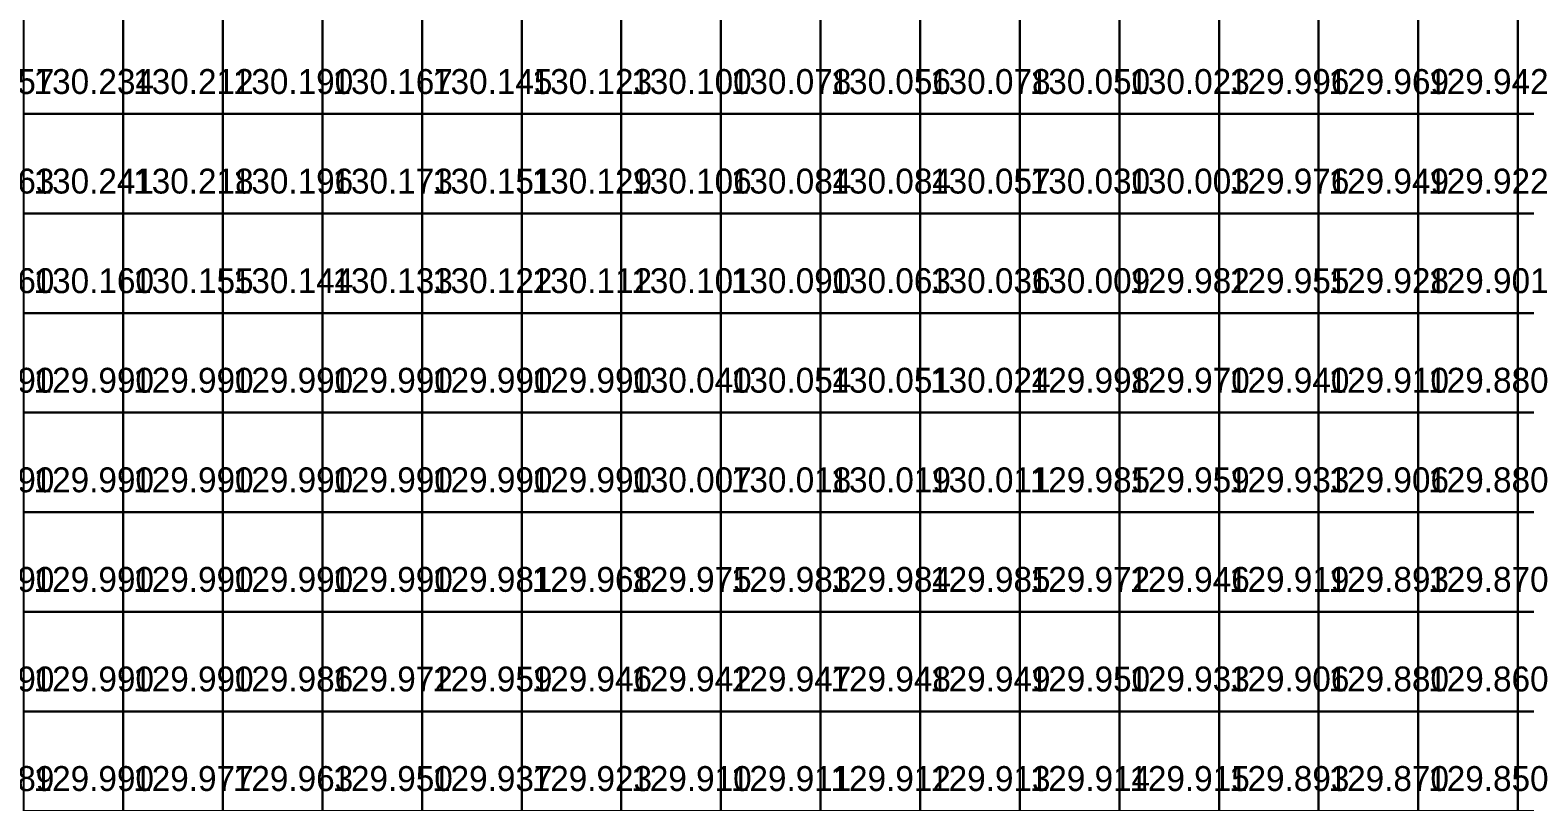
# Model space of a CAD drawing. Header units: metres. Extents: x 287857 to 287978, y 62957 to 63018.
# Drawn here: x 287871.99 to 287886.99, y 62971.93 to 62979.67 of the extents above; entities that cross this region are included whole.
import ezdxf

# ---------------------------------------------------------------- set-up
doc = ezdxf.new("R2010")
doc.units = ezdxf.units.M
for name, color, linetype, true_color in [('SURVEY-INTERP', 7, 'Continuous', 0x94a3b8), ('SURVEY-LEVEL-TXT', 7, 'Continuous', 0x4ade80), ('SURVEY-REAL', 7, 'Continuous', 0x4ade80)]:
    doc.layers.add(name, color=color, linetype=linetype, true_color=true_color)

msp = doc.modelspace()

# ---------------------------------------------------------------- linework, layer by layer
at = {"layer": 'SURVEY-INTERP'}
for points in [[(287871.925, 62978.831, 130.234), (287872.925, 62978.831, 130.234), (287872.925, 62979.831, 130.234), (287871.925, 62979.831, 130.234), (287871.925, 62978.831, 130.234)], [(287872.925, 62978.831, 130.212), (287873.925, 62978.831, 130.212), (287873.925, 62979.831, 130.212), (287872.925, 62979.831, 130.212), (287872.925, 62978.831, 130.212)], [(287873.925, 62978.831, 130.19), (287874.925, 62978.831, 130.19), (287874.925, 62979.831, 130.19), (287873.925, 62979.831, 130.19), (287873.925, 62978.831, 130.19)], [(287874.925, 62978.831, 130.167), (287875.925, 62978.831, 130.167), (287875.925, 62979.831, 130.167), (287874.925, 62979.831, 130.167), (287874.925, 62978.831, 130.167)], [(287875.925, 62978.831, 130.145), (287876.925, 62978.831, 130.145), (287876.925, 62979.831, 130.145), (287875.925, 62979.831, 130.145), (287875.925, 62978.831, 130.145)], [(287876.925, 62978.831, 130.123), (287877.925, 62978.831, 130.123), (287877.925, 62979.831, 130.123), (287876.925, 62979.831, 130.123), (287876.925, 62978.831, 130.123)], [(287877.925, 62978.831, 130.1), (287878.925, 62978.831, 130.1), (287878.925, 62979.831, 130.1), (287877.925, 62979.831, 130.1), (287877.925, 62978.831, 130.1)], [(287878.925, 62978.831, 130.078), (287879.925, 62978.831, 130.078), (287879.925, 62979.831, 130.078), (287878.925, 62979.831, 130.078), (287878.925, 62978.831, 130.078)], [(287879.925, 62978.831, 130.056), (287880.925, 62978.831, 130.056), (287880.925, 62979.831, 130.056), (287879.925, 62979.831, 130.056), (287879.925, 62978.831, 130.056)], [(287880.925, 62978.831, 130.078), (287881.925, 62978.831, 130.078), (287881.925, 62979.831, 130.078), (287880.925, 62979.831, 130.078), (287880.925, 62978.831, 130.078)], [(287881.925, 62978.831, 130.05), (287882.925, 62978.831, 130.05), (287882.925, 62979.831, 130.05), (287881.925, 62979.831, 130.05), (287881.925, 62978.831, 130.05)], [(287882.925, 62978.831, 130.023), (287883.925, 62978.831, 130.023), (287883.925, 62979.831, 130.023), (287882.925, 62979.831, 130.023), (287882.925, 62978.831, 130.023)], [(287883.925, 62978.831, 129.996), (287884.925, 62978.831, 129.996), (287884.925, 62979.831, 129.996), (287883.925, 62979.831, 129.996), (287883.925, 62978.831, 129.996)], [(287884.925, 62978.831, 129.969), (287885.925, 62978.831, 129.969), (287885.925, 62979.831, 129.969), (287884.925, 62979.831, 129.969), (287884.925, 62978.831, 129.969)], [(287885.925, 62978.831, 129.942), (287886.925, 62978.831, 129.942), (287886.925, 62979.831, 129.942), (287885.925, 62979.831, 129.942), (287885.925, 62978.831, 129.942)], [(287886.925, 62978.831, 129.937), (287887.925, 62978.831, 129.937), (287887.925, 62979.831, 129.937), (287886.925, 62979.831, 129.937), (287886.925, 62978.831, 129.937)], [(287871.925, 62977.831, 130.241), (287872.925, 62977.831, 130.241), (287872.925, 62978.831, 130.241), (287871.925, 62978.831, 130.241), (287871.925, 62977.831, 130.241)], [(287872.925, 62977.831, 130.218), (287873.925, 62977.831, 130.218), (287873.925, 62978.831, 130.218), (287872.925, 62978.831, 130.218), (287872.925, 62977.831, 130.218)], [(287873.925, 62977.831, 130.196), (287874.925, 62977.831, 130.196), (287874.925, 62978.831, 130.196), (287873.925, 62978.831, 130.196), (287873.925, 62977.831, 130.196)], [(287874.925, 62977.831, 130.173), (287875.925, 62977.831, 130.173), (287875.925, 62978.831, 130.173), (287874.925, 62978.831, 130.173), (287874.925, 62977.831, 130.173)], [(287875.925, 62977.831, 130.151), (287876.925, 62977.831, 130.151), (287876.925, 62978.831, 130.151), (287875.925, 62978.831, 130.151), (287875.925, 62977.831, 130.151)], [(287876.925, 62977.831, 130.129), (287877.925, 62977.831, 130.129), (287877.925, 62978.831, 130.129), (287876.925, 62978.831, 130.129), (287876.925, 62977.831, 130.129)], [(287877.925, 62977.831, 130.106), (287878.925, 62977.831, 130.106), (287878.925, 62978.831, 130.106), (287877.925, 62978.831, 130.106), (287877.925, 62977.831, 130.106)], [(287878.925, 62977.831, 130.084), (287879.925, 62977.831, 130.084), (287879.925, 62978.831, 130.084), (287878.925, 62978.831, 130.084), (287878.925, 62977.831, 130.084)], [(287879.925, 62977.831, 130.084), (287880.925, 62977.831, 130.084), (287880.925, 62978.831, 130.084), (287879.925, 62978.831, 130.084), (287879.925, 62977.831, 130.084)], [(287880.925, 62977.831, 130.057), (287881.925, 62977.831, 130.057), (287881.925, 62978.831, 130.057), (287880.925, 62978.831, 130.057), (287880.925, 62977.831, 130.057)], [(287881.925, 62977.831, 130.03), (287882.925, 62977.831, 130.03), (287882.925, 62978.831, 130.03), (287881.925, 62978.831, 130.03), (287881.925, 62977.831, 130.03)], [(287882.925, 62977.831, 130.003), (287883.925, 62977.831, 130.003), (287883.925, 62978.831, 130.003), (287882.925, 62978.831, 130.003), (287882.925, 62977.831, 130.003)], [(287883.925, 62977.831, 129.976), (287884.925, 62977.831, 129.976), (287884.925, 62978.831, 129.976), (287883.925, 62978.831, 129.976), (287883.925, 62977.831, 129.976)], [(287884.925, 62977.831, 129.949), (287885.925, 62977.831, 129.949), (287885.925, 62978.831, 129.949), (287884.925, 62978.831, 129.949), (287884.925, 62977.831, 129.949)], [(287885.925, 62977.831, 129.922), (287886.925, 62977.831, 129.922), (287886.925, 62978.831, 129.922), (287885.925, 62978.831, 129.922), (287885.925, 62977.831, 129.922)], [(287886.925, 62977.831, 129.929), (287887.925, 62977.831, 129.929), (287887.925, 62978.831, 129.929), (287886.925, 62978.831, 129.929), (287886.925, 62977.831, 129.929)], [(287871.925, 62976.831, 130.16), (287872.925, 62976.831, 130.16), (287872.925, 62977.831, 130.16), (287871.925, 62977.831, 130.16), (287871.925, 62976.831, 130.16)], [(287872.925, 62976.831, 130.155), (287873.925, 62976.831, 130.155), (287873.925, 62977.831, 130.155), (287872.925, 62977.831, 130.155), (287872.925, 62976.831, 130.155)], [(287873.925, 62976.831, 130.144), (287874.925, 62976.831, 130.144), (287874.925, 62977.831, 130.144), (287873.925, 62977.831, 130.144), (287873.925, 62976.831, 130.144)], [(287874.925, 62976.831, 130.133), (287875.925, 62976.831, 130.133), (287875.925, 62977.831, 130.133), (287874.925, 62977.831, 130.133), (287874.925, 62976.831, 130.133)], [(287875.925, 62976.831, 130.122), (287876.925, 62976.831, 130.122), (287876.925, 62977.831, 130.122), (287875.925, 62977.831, 130.122), (287875.925, 62976.831, 130.122)], [(287876.925, 62976.831, 130.112), (287877.925, 62976.831, 130.112), (287877.925, 62977.831, 130.112), (287876.925, 62977.831, 130.112), (287876.925, 62976.831, 130.112)], [(287877.925, 62976.831, 130.101), (287878.925, 62976.831, 130.101), (287878.925, 62977.831, 130.101), (287877.925, 62977.831, 130.101), (287877.925, 62976.831, 130.101)], [(287879.925, 62976.831, 130.063), (287880.925, 62976.831, 130.063), (287880.925, 62977.831, 130.063), (287879.925, 62977.831, 130.063), (287879.925, 62976.831, 130.063)], [(287880.925, 62976.831, 130.036), (287881.925, 62976.831, 130.036), (287881.925, 62977.831, 130.036), (287880.925, 62977.831, 130.036), (287880.925, 62976.831, 130.036)], [(287881.925, 62976.831, 130.009), (287882.925, 62976.831, 130.009), (287882.925, 62977.831, 130.009), (287881.925, 62977.831, 130.009), (287881.925, 62976.831, 130.009)], [(287882.925, 62976.831, 129.982), (287883.925, 62976.831, 129.982), (287883.925, 62977.831, 129.982), (287882.925, 62977.831, 129.982), (287882.925, 62976.831, 129.982)], [(287883.925, 62976.831, 129.955), (287884.925, 62976.831, 129.955), (287884.925, 62977.831, 129.955), (287883.925, 62977.831, 129.955), (287883.925, 62976.831, 129.955)], [(287884.925, 62976.831, 129.928), (287885.925, 62976.831, 129.928), (287885.925, 62977.831, 129.928), (287884.925, 62977.831, 129.928), (287884.925, 62976.831, 129.928)], [(287885.925, 62976.831, 129.901), (287886.925, 62976.831, 129.901), (287886.925, 62977.831, 129.901), (287885.925, 62977.831, 129.901), (287885.925, 62976.831, 129.901)], [(287886.925, 62976.831, 129.906), (287887.925, 62976.831, 129.906), (287887.925, 62977.831, 129.906), (287886.925, 62977.831, 129.906), (287886.925, 62976.831, 129.906)], [(287871.925, 62975.831, 129.99), (287872.925, 62975.831, 129.99), (287872.925, 62976.831, 129.99), (287871.925, 62976.831, 129.99), (287871.925, 62975.831, 129.99)], [(287872.925, 62975.831, 129.99), (287873.925, 62975.831, 129.99), (287873.925, 62976.831, 129.99), (287872.925, 62976.831, 129.99), (287872.925, 62975.831, 129.99)], [(287873.925, 62975.831, 129.99), (287874.925, 62975.831, 129.99), (287874.925, 62976.831, 129.99), (287873.925, 62976.831, 129.99), (287873.925, 62975.831, 129.99)], [(287874.925, 62975.831, 129.99), (287875.925, 62975.831, 129.99), (287875.925, 62976.831, 129.99), (287874.925, 62976.831, 129.99), (287874.925, 62975.831, 129.99)], [(287875.925, 62975.831, 129.99), (287876.925, 62975.831, 129.99), (287876.925, 62976.831, 129.99), (287875.925, 62976.831, 129.99), (287875.925, 62975.831, 129.99)], [(287877.925, 62975.831, 130.04), (287878.925, 62975.831, 130.04), (287878.925, 62976.831, 130.04), (287877.925, 62976.831, 130.04), (287877.925, 62975.831, 130.04)], [(287878.925, 62975.831, 130.054), (287879.925, 62975.831, 130.054), (287879.925, 62976.831, 130.054), (287878.925, 62976.831, 130.054), (287878.925, 62975.831, 130.054)], [(287879.925, 62975.831, 130.051), (287880.925, 62975.831, 130.051), (287880.925, 62976.831, 130.051), (287879.925, 62976.831, 130.051), (287879.925, 62975.831, 130.051)], [(287880.925, 62975.831, 130.024), (287881.925, 62975.831, 130.024), (287881.925, 62976.831, 130.024), (287880.925, 62976.831, 130.024), (287880.925, 62975.831, 130.024)], [(287881.925, 62975.831, 129.998), (287882.925, 62975.831, 129.998), (287882.925, 62976.831, 129.998), (287881.925, 62976.831, 129.998), (287881.925, 62975.831, 129.998)], [(287882.925, 62975.831, 129.97), (287883.925, 62975.831, 129.97), (287883.925, 62976.831, 129.97), (287882.925, 62976.831, 129.97), (287882.925, 62975.831, 129.97)], [(287883.925, 62975.831, 129.94), (287884.925, 62975.831, 129.94), (287884.925, 62976.831, 129.94), (287883.925, 62976.831, 129.94), (287883.925, 62975.831, 129.94)], [(287884.925, 62975.831, 129.91), (287885.925, 62975.831, 129.91), (287885.925, 62976.831, 129.91), (287884.925, 62976.831, 129.91), (287884.925, 62975.831, 129.91)], [(287886.925, 62975.831, 129.868), (287887.925, 62975.831, 129.868), (287887.925, 62976.831, 129.868), (287886.925, 62976.831, 129.868), (287886.925, 62975.831, 129.868)], [(287871.925, 62974.831, 129.99), (287872.925, 62974.831, 129.99), (287872.925, 62975.831, 129.99), (287871.925, 62975.831, 129.99), (287871.925, 62974.831, 129.99)], [(287872.925, 62974.831, 129.99), (287873.925, 62974.831, 129.99), (287873.925, 62975.831, 129.99), (287872.925, 62975.831, 129.99), (287872.925, 62974.831, 129.99)], [(287873.925, 62974.831, 129.99), (287874.925, 62974.831, 129.99), (287874.925, 62975.831, 129.99), (287873.925, 62975.831, 129.99), (287873.925, 62974.831, 129.99)], [(287874.925, 62974.831, 129.99), (287875.925, 62974.831, 129.99), (287875.925, 62975.831, 129.99), (287874.925, 62975.831, 129.99), (287874.925, 62974.831, 129.99)], [(287875.925, 62974.831, 129.99), (287876.925, 62974.831, 129.99), (287876.925, 62975.831, 129.99), (287875.925, 62975.831, 129.99), (287875.925, 62974.831, 129.99)], [(287877.925, 62974.831, 130.007), (287878.925, 62974.831, 130.007), (287878.925, 62975.831, 130.007), (287877.925, 62975.831, 130.007), (287877.925, 62974.831, 130.007)], [(287878.925, 62974.831, 130.018), (287879.925, 62974.831, 130.018), (287879.925, 62975.831, 130.018), (287878.925, 62975.831, 130.018), (287878.925, 62974.831, 130.018)], [(287879.925, 62974.831, 130.019), (287880.925, 62974.831, 130.019), (287880.925, 62975.831, 130.019), (287879.925, 62975.831, 130.019), (287879.925, 62974.831, 130.019)], [(287880.925, 62974.831, 130.011), (287881.925, 62974.831, 130.011), (287881.925, 62975.831, 130.011), (287880.925, 62975.831, 130.011), (287880.925, 62974.831, 130.011)], [(287881.925, 62974.831, 129.985), (287882.925, 62974.831, 129.985), (287882.925, 62975.831, 129.985), (287881.925, 62975.831, 129.985), (287881.925, 62974.831, 129.985)], [(287882.925, 62974.831, 129.959), (287883.925, 62974.831, 129.959), (287883.925, 62975.831, 129.959), (287882.925, 62975.831, 129.959), (287882.925, 62974.831, 129.959)], [(287883.925, 62974.831, 129.933), (287884.925, 62974.831, 129.933), (287884.925, 62975.831, 129.933), (287883.925, 62975.831, 129.933), (287883.925, 62974.831, 129.933)], [(287884.925, 62974.831, 129.906), (287885.925, 62974.831, 129.906), (287885.925, 62975.831, 129.906), (287884.925, 62975.831, 129.906), (287884.925, 62974.831, 129.906)], [(287886.925, 62974.831, 129.864), (287887.925, 62974.831, 129.864), (287887.925, 62975.831, 129.864), (287886.925, 62975.831, 129.864), (287886.925, 62974.831, 129.864)], [(287871.925, 62973.831, 129.99), (287872.925, 62973.831, 129.99), (287872.925, 62974.831, 129.99), (287871.925, 62974.831, 129.99), (287871.925, 62973.831, 129.99)], [(287872.925, 62973.831, 129.99), (287873.925, 62973.831, 129.99), (287873.925, 62974.831, 129.99), (287872.925, 62974.831, 129.99), (287872.925, 62973.831, 129.99)], [(287873.925, 62973.831, 129.99), (287874.925, 62973.831, 129.99), (287874.925, 62974.831, 129.99), (287873.925, 62974.831, 129.99), (287873.925, 62973.831, 129.99)], [(287874.925, 62973.831, 129.99), (287875.925, 62973.831, 129.99), (287875.925, 62974.831, 129.99), (287874.925, 62974.831, 129.99), (287874.925, 62973.831, 129.99)], [(287875.925, 62973.831, 129.981), (287876.925, 62973.831, 129.981), (287876.925, 62974.831, 129.981), (287875.925, 62974.831, 129.981), (287875.925, 62973.831, 129.981)], [(287876.925, 62973.831, 129.968), (287877.925, 62973.831, 129.968), (287877.925, 62974.831, 129.968), (287876.925, 62974.831, 129.968), (287876.925, 62973.831, 129.968)], [(287877.925, 62973.831, 129.975), (287878.925, 62973.831, 129.975), (287878.925, 62974.831, 129.975), (287877.925, 62974.831, 129.975), (287877.925, 62973.831, 129.975)], [(287878.925, 62973.831, 129.983), (287879.925, 62973.831, 129.983), (287879.925, 62974.831, 129.983), (287878.925, 62974.831, 129.983), (287878.925, 62973.831, 129.983)], [(287879.925, 62973.831, 129.984), (287880.925, 62973.831, 129.984), (287880.925, 62974.831, 129.984), (287879.925, 62974.831, 129.984), (287879.925, 62973.831, 129.984)], [(287880.925, 62973.831, 129.985), (287881.925, 62973.831, 129.985), (287881.925, 62974.831, 129.985), (287880.925, 62974.831, 129.985), (287880.925, 62973.831, 129.985)], [(287881.925, 62973.831, 129.972), (287882.925, 62973.831, 129.972), (287882.925, 62974.831, 129.972), (287881.925, 62974.831, 129.972), (287881.925, 62973.831, 129.972)], [(287882.925, 62973.831, 129.946), (287883.925, 62973.831, 129.946), (287883.925, 62974.831, 129.946), (287882.925, 62974.831, 129.946), (287882.925, 62973.831, 129.946)], [(287883.925, 62973.831, 129.919), (287884.925, 62973.831, 129.919), (287884.925, 62974.831, 129.919), (287883.925, 62974.831, 129.919), (287883.925, 62973.831, 129.919)], [(287884.925, 62973.831, 129.893), (287885.925, 62973.831, 129.893), (287885.925, 62974.831, 129.893), (287884.925, 62974.831, 129.893), (287884.925, 62973.831, 129.893)], [(287885.925, 62973.831, 129.87), (287886.925, 62973.831, 129.87), (287886.925, 62974.831, 129.87), (287885.925, 62974.831, 129.87), (287885.925, 62973.831, 129.87)], [(287886.925, 62973.831, 129.851), (287887.925, 62973.831, 129.851), (287887.925, 62974.831, 129.851), (287886.925, 62974.831, 129.851), (287886.925, 62973.831, 129.851)], [(287871.925, 62972.831, 129.99), (287872.925, 62972.831, 129.99), (287872.925, 62973.831, 129.99), (287871.925, 62973.831, 129.99), (287871.925, 62972.831, 129.99)], [(287872.925, 62972.831, 129.99), (287873.925, 62972.831, 129.99), (287873.925, 62973.831, 129.99), (287872.925, 62973.831, 129.99), (287872.925, 62972.831, 129.99)], [(287873.925, 62972.831, 129.986), (287874.925, 62972.831, 129.986), (287874.925, 62973.831, 129.986), (287873.925, 62973.831, 129.986), (287873.925, 62972.831, 129.986)], [(287874.925, 62972.831, 129.972), (287875.925, 62972.831, 129.972), (287875.925, 62973.831, 129.972), (287874.925, 62973.831, 129.972), (287874.925, 62972.831, 129.972)], [(287875.925, 62972.831, 129.959), (287876.925, 62972.831, 129.959), (287876.925, 62973.831, 129.959), (287875.925, 62973.831, 129.959), (287875.925, 62972.831, 129.959)], [(287876.925, 62972.831, 129.946), (287877.925, 62972.831, 129.946), (287877.925, 62973.831, 129.946), (287876.925, 62973.831, 129.946), (287876.925, 62972.831, 129.946)], [(287877.925, 62972.831, 129.942), (287878.925, 62972.831, 129.942), (287878.925, 62973.831, 129.942), (287877.925, 62973.831, 129.942), (287877.925, 62972.831, 129.942)], [(287878.925, 62972.831, 129.947), (287879.925, 62972.831, 129.947), (287879.925, 62973.831, 129.947), (287878.925, 62973.831, 129.947), (287878.925, 62972.831, 129.947)], [(287879.925, 62972.831, 129.948), (287880.925, 62972.831, 129.948), (287880.925, 62973.831, 129.948), (287879.925, 62973.831, 129.948), (287879.925, 62972.831, 129.948)], [(287880.925, 62972.831, 129.949), (287881.925, 62972.831, 129.949), (287881.925, 62973.831, 129.949), (287880.925, 62973.831, 129.949), (287880.925, 62972.831, 129.949)], [(287881.925, 62972.831, 129.95), (287882.925, 62972.831, 129.95), (287882.925, 62973.831, 129.95), (287881.925, 62973.831, 129.95), (287881.925, 62972.831, 129.95)], [(287882.925, 62972.831, 129.933), (287883.925, 62972.831, 129.933), (287883.925, 62973.831, 129.933), (287882.925, 62973.831, 129.933), (287882.925, 62972.831, 129.933)], [(287883.925, 62972.831, 129.906), (287884.925, 62972.831, 129.906), (287884.925, 62973.831, 129.906), (287883.925, 62973.831, 129.906), (287883.925, 62972.831, 129.906)], [(287884.925, 62972.831, 129.88), (287885.925, 62972.831, 129.88), (287885.925, 62973.831, 129.88), (287884.925, 62973.831, 129.88), (287884.925, 62972.831, 129.88)], [(287885.925, 62972.831, 129.86), (287886.925, 62972.831, 129.86), (287886.925, 62973.831, 129.86), (287885.925, 62973.831, 129.86), (287885.925, 62972.831, 129.86)], [(287886.925, 62972.831, 129.84), (287887.925, 62972.831, 129.84), (287887.925, 62973.831, 129.84), (287886.925, 62973.831, 129.84), (287886.925, 62972.831, 129.84)], [(287872.925, 62971.831, 129.977), (287873.925, 62971.831, 129.977), (287873.925, 62972.831, 129.977), (287872.925, 62972.831, 129.977), (287872.925, 62971.831, 129.977)], [(287873.925, 62971.831, 129.963), (287874.925, 62971.831, 129.963), (287874.925, 62972.831, 129.963), (287873.925, 62972.831, 129.963), (287873.925, 62971.831, 129.963)], [(287874.925, 62971.831, 129.95), (287875.925, 62971.831, 129.95), (287875.925, 62972.831, 129.95), (287874.925, 62972.831, 129.95), (287874.925, 62971.831, 129.95)], [(287875.925, 62971.831, 129.937), (287876.925, 62971.831, 129.937), (287876.925, 62972.831, 129.937), (287875.925, 62972.831, 129.937), (287875.925, 62971.831, 129.937)], [(287876.925, 62971.831, 129.923), (287877.925, 62971.831, 129.923), (287877.925, 62972.831, 129.923), (287876.925, 62972.831, 129.923), (287876.925, 62971.831, 129.923)], [(287878.925, 62971.831, 129.911), (287879.925, 62971.831, 129.911), (287879.925, 62972.831, 129.911), (287878.925, 62972.831, 129.911), (287878.925, 62971.831, 129.911)], [(287879.925, 62971.831, 129.912), (287880.925, 62971.831, 129.912), (287880.925, 62972.831, 129.912), (287879.925, 62972.831, 129.912), (287879.925, 62971.831, 129.912)], [(287880.925, 62971.831, 129.913), (287881.925, 62971.831, 129.913), (287881.925, 62972.831, 129.913), (287880.925, 62972.831, 129.913), (287880.925, 62971.831, 129.913)], [(287881.925, 62971.831, 129.914), (287882.925, 62971.831, 129.914), (287882.925, 62972.831, 129.914), (287881.925, 62972.831, 129.914), (287881.925, 62971.831, 129.914)], [(287882.925, 62971.831, 129.915), (287883.925, 62971.831, 129.915), (287883.925, 62972.831, 129.915), (287882.925, 62972.831, 129.915), (287882.925, 62971.831, 129.915)], [(287883.925, 62971.831, 129.893), (287884.925, 62971.831, 129.893), (287884.925, 62972.831, 129.893), (287883.925, 62972.831, 129.893), (287883.925, 62971.831, 129.893)], [(287884.925, 62971.831, 129.87), (287885.925, 62971.831, 129.87), (287885.925, 62972.831, 129.87), (287884.925, 62972.831, 129.87), (287884.925, 62971.831, 129.87)], [(287885.925, 62971.831, 129.85), (287886.925, 62971.831, 129.85), (287886.925, 62972.831, 129.85), (287885.925, 62972.831, 129.85), (287885.925, 62971.831, 129.85)], [(287886.925, 62971.831, 129.83), (287887.925, 62971.831, 129.83), (287887.925, 62972.831, 129.83), (287886.925, 62972.831, 129.83), (287886.925, 62971.831, 129.83)]]:
    msp.add_polyline3d(points, dxfattribs=at)
at = {"layer": 'SURVEY-REAL'}
for points in [[(287878.925, 62976.831, 130.09), (287879.925, 62976.831, 130.09), (287879.925, 62977.831, 130.09), (287878.925, 62977.831, 130.09), (287878.925, 62976.831, 130.09)], [(287876.925, 62975.831, 129.99), (287877.925, 62975.831, 129.99), (287877.925, 62976.831, 129.99), (287876.925, 62976.831, 129.99), (287876.925, 62975.831, 129.99)], [(287885.925, 62975.831, 129.88), (287886.925, 62975.831, 129.88), (287886.925, 62976.831, 129.88), (287885.925, 62976.831, 129.88), (287885.925, 62975.831, 129.88)], [(287876.925, 62974.831, 129.99), (287877.925, 62974.831, 129.99), (287877.925, 62975.831, 129.99), (287876.925, 62975.831, 129.99), (287876.925, 62974.831, 129.99)], [(287885.925, 62974.831, 129.88), (287886.925, 62974.831, 129.88), (287886.925, 62975.831, 129.88), (287885.925, 62975.831, 129.88), (287885.925, 62974.831, 129.88)], [(287871.925, 62971.831, 129.99), (287872.925, 62971.831, 129.99), (287872.925, 62972.831, 129.99), (287871.925, 62972.831, 129.99), (287871.925, 62971.831, 129.99)], [(287877.925, 62971.831, 129.91), (287878.925, 62971.831, 129.91), (287878.925, 62972.831, 129.91), (287877.925, 62972.831, 129.91), (287877.925, 62971.831, 129.91)]]:
    msp.add_polyline3d(points, dxfattribs=at)

# ---------------------------------------------------------------- texts
at = {"layer": 'SURVEY-LEVEL-TXT'}
for s, p in [('130.257', (287871.025, 62979.031, 130.257)), ('130.234', (287872.025, 62979.031, 130.234)), ('130.212', (287873.025, 62979.031, 130.212)), ('130.190', (287874.025, 62979.031, 130.19)), ('130.167', (287875.025, 62979.031, 130.167)), ('130.145', (287876.025, 62979.031, 130.145)), ('130.123', (287877.025, 62979.031, 130.123)), ('130.100', (287878.025, 62979.031, 130.1)), ('130.078', (287879.025, 62979.031, 130.078)), ('130.056', (287880.025, 62979.031, 130.056)), ('130.078', (287881.025, 62979.031, 130.078)), ('130.050', (287882.025, 62979.031, 130.05)), ('130.023', (287883.025, 62979.031, 130.023)), ('129.996', (287884.025, 62979.031, 129.996)), ('129.969', (287885.025, 62979.031, 129.969)), ('129.942', (287886.025, 62979.031, 129.942)), ('130.263', (287871.025, 62978.031, 130.263)), ('130.241', (287872.025, 62978.031, 130.241)), ('130.218', (287873.025, 62978.031, 130.218)), ('130.196', (287874.025, 62978.031, 130.196)), ('130.173', (287875.025, 62978.031, 130.173)), ('130.151', (287876.025, 62978.031, 130.151)), ('130.129', (287877.025, 62978.031, 130.129)), ('130.106', (287878.025, 62978.031, 130.106)), ('130.084', (287879.025, 62978.031, 130.084)), ('130.084', (287880.025, 62978.031, 130.084)), ('130.057', (287881.025, 62978.031, 130.057)), ('130.030', (287882.025, 62978.031, 130.03)), ('130.003', (287883.025, 62978.031, 130.003)), ('129.976', (287884.025, 62978.031, 129.976)), ('129.949', (287885.025, 62978.031, 129.949)), ('129.922', (287886.025, 62978.031, 129.922)), ('130.160', (287871.025, 62977.031, 130.16)), ('130.160', (287872.025, 62977.031, 130.16)), ('130.155', (287873.025, 62977.031, 130.155)), ('130.144', (287874.025, 62977.031, 130.144)), ('130.133', (287875.025, 62977.031, 130.133)), ('130.122', (287876.025, 62977.031, 130.122)), ('130.112', (287877.025, 62977.031, 130.112)), ('130.101', (287878.025, 62977.031, 130.101)), ('130.090', (287879.025, 62977.031, 130.09)), ('130.063', (287880.025, 62977.031, 130.063)), ('130.036', (287881.025, 62977.031, 130.036)), ('130.009', (287882.025, 62977.031, 130.009)), ('129.982', (287883.025, 62977.031, 129.982)), ('129.955', (287884.025, 62977.031, 129.955)), ('129.928', (287885.025, 62977.031, 129.928)), ('129.901', (287886.025, 62977.031, 129.901)), ('129.990', (287871.025, 62976.031, 129.99)), ('129.990', (287872.025, 62976.031, 129.99)), ('129.990', (287873.025, 62976.031, 129.99)), ('129.990', (287874.025, 62976.031, 129.99)), ('129.990', (287875.025, 62976.031, 129.99)), ('129.990', (287876.025, 62976.031, 129.99)), ('129.990', (287877.025, 62976.031, 129.99)), ('130.040', (287878.025, 62976.031, 130.04)), ('130.054', (287879.025, 62976.031, 130.054)), ('130.051', (287880.025, 62976.031, 130.051)), ('130.024', (287881.025, 62976.031, 130.024)), ('129.998', (287882.025, 62976.031, 129.998)), ('129.970', (287883.025, 62976.031, 129.97)), ('129.940', (287884.025, 62976.031, 129.94)), ('129.910', (287885.025, 62976.031, 129.91)), ('129.880', (287886.025, 62976.031, 129.88)), ('129.990', (287871.025, 62975.031, 129.99)), ('129.990', (287872.025, 62975.031, 129.99)), ('129.990', (287873.025, 62975.031, 129.99)), ('129.990', (287874.025, 62975.031, 129.99)), ('129.990', (287875.025, 62975.031, 129.99)), ('129.990', (287876.025, 62975.031, 129.99)), ('129.990', (287877.025, 62975.031, 129.99)), ('130.007', (287878.025, 62975.031, 130.007)), ('130.018', (287879.025, 62975.031, 130.018)), ('130.019', (287880.025, 62975.031, 130.019)), ('130.011', (287881.025, 62975.031, 130.011)), ('129.985', (287882.025, 62975.031, 129.985)), ('129.959', (287883.025, 62975.031, 129.959)), ('129.933', (287884.025, 62975.031, 129.933)), ('129.906', (287885.025, 62975.031, 129.906)), ('129.880', (287886.025, 62975.031, 129.88)), ('129.990', (287871.025, 62974.031, 129.99)), ('129.990', (287872.025, 62974.031, 129.99)), ('129.990', (287873.025, 62974.031, 129.99)), ('129.990', (287874.025, 62974.031, 129.99)), ('129.990', (287875.025, 62974.031, 129.99)), ('129.981', (287876.025, 62974.031, 129.981)), ('129.968', (287877.025, 62974.031, 129.968)), ('129.975', (287878.025, 62974.031, 129.975)), ('129.983', (287879.025, 62974.031, 129.983)), ('129.984', (287880.025, 62974.031, 129.984)), ('129.985', (287881.025, 62974.031, 129.985)), ('129.972', (287882.025, 62974.031, 129.972)), ('129.946', (287883.025, 62974.031, 129.946)), ('129.919', (287884.025, 62974.031, 129.919)), ('129.893', (287885.025, 62974.031, 129.893)), ('129.870', (287886.025, 62974.031, 129.87)), ('129.990', (287871.025, 62973.031, 129.99)), ('129.990', (287872.025, 62973.031, 129.99)), ('129.990', (287873.025, 62973.031, 129.99)), ('129.986', (287874.025, 62973.031, 129.986)), ('129.972', (287875.025, 62973.031, 129.972)), ('129.959', (287876.025, 62973.031, 129.959)), ('129.946', (287877.025, 62973.031, 129.946)), ('129.942', (287878.025, 62973.031, 129.942)), ('129.947', (287879.025, 62973.031, 129.947)), ('129.948', (287880.025, 62973.031, 129.948)), ('129.949', (287881.025, 62973.031, 129.949)), ('129.950', (287882.025, 62973.031, 129.95)), ('129.933', (287883.025, 62973.031, 129.933)), ('129.906', (287884.025, 62973.031, 129.906)), ('129.880', (287885.025, 62973.031, 129.88)), ('129.860', (287886.025, 62973.031, 129.86)), ('129.989', (287871.025, 62972.031, 129.989)), ('129.990', (287872.025, 62972.031, 129.99)), ('129.977', (287873.025, 62972.031, 129.977)), ('129.963', (287874.025, 62972.031, 129.963)), ('129.950', (287875.025, 62972.031, 129.95)), ('129.937', (287876.025, 62972.031, 129.937)), ('129.923', (287877.025, 62972.031, 129.923)), ('129.910', (287878.025, 62972.031, 129.91)), ('129.911', (287879.025, 62972.031, 129.911)), ('129.912', (287880.025, 62972.031, 129.912)), ('129.913', (287881.025, 62972.031, 129.913)), ('129.914', (287882.025, 62972.031, 129.914)), ('129.915', (287883.025, 62972.031, 129.915)), ('129.893', (287884.025, 62972.031, 129.893)), ('129.870', (287885.025, 62972.031, 129.87)), ('129.850', (287886.025, 62972.031, 129.85))]:
    msp.add_text(s, height=0.25, dxfattribs=at).set_placement(p)

doc.saveas('drawing.dxf')
